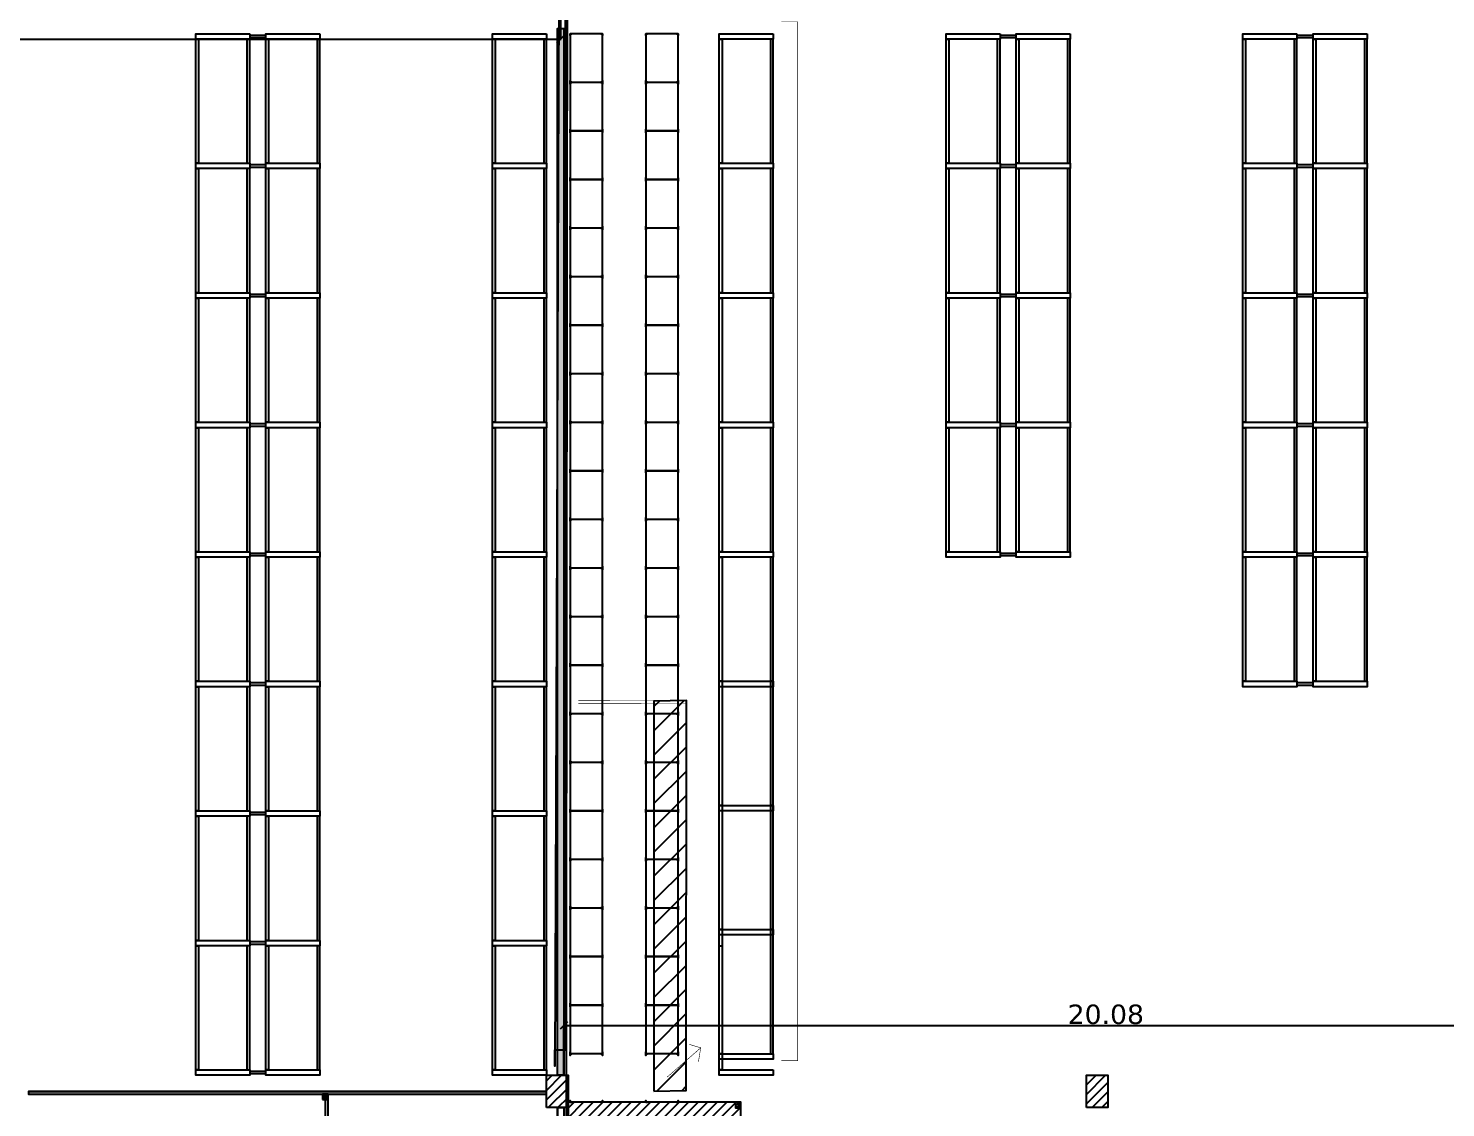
# Model space of a CAD drawing. Header units: millimetres. Extents: x 403 to 619, y 594 to 709.
# Drawn here: x 462.98 to 489.23, y 614.62 to 634.62 of the extents above; entities that cross this region are included whole.
import ezdxf

# ---------------------------------------------------------------- set-up
doc = ezdxf.new("R2010")
doc.units = ezdxf.units.MM
for name, color, linetype in [('BASTIDOR', 5, 'Continuous'), ('COTAS', 6, 'Continuous'), ('Hatch ANMAT', 252, 'Continuous'), ('LARGUERO', 30, 'Continuous'), ('Parantes', 1, 'Continuous'), ('Parantes alambrado', 3, 'Continuous'), ('Rotulo', 5, 'Continuous'), ('Texto ANMAT', 141, 'Continuous'), ('UB', 1, 'Continuous'), ('VISTAS', 7, 'Continuous')]:
    doc.layers.add(name, color=color, linetype=linetype)
doc.layers.add('Muros', color=1, linetype='Continuous', lineweight=25)
doc.styles.add('ARIAL', font='verdana.ttf')
doc.dimstyles.new('200', dxfattribs={"dimscale": 0.2, "dimtxt": 1.8, "dimasz": 0.7, "dimexe": 0, "dimexo": 0.1, "dimgap": 0.08, "dimtad": 1, "dimzin": 5, "dimdsep": 46, "dimtxsty": 'ARIAL', "dimblk": 'OBLIQUE', "dimcen": -0.2, "dimdle": 0.05, "dimclrd": 1, "dimclre": 252, "dimclrt": 1, "dimadec": 3, "dimazin": 0, "dimtfac": 1, "dimtix": 1, "dimtmove": 2, "dimatfit": 3, "dimldrblk": 'NONE', "dimfxl": 0, "dimtolj": 1, "dimtzin": 5, "dimlwd": -1, "dimarcsym": 0})

# ---------------------------------------------------------------- blocks, each defined once
blk = doc.blocks.new('A$C3E6B7836')
h = blk.add_hatch()
h.set_pattern_fill('ANSI31', color=256, style=0)
h.set_pattern_definition([(45, (-13.37838, -34.88476), (-0.08838835, 0.08838835), [])])
h.paths.add_polyline_path([(-0.2, -0.3), (-0.2, 0.3), (0.2, 0.3), (0.2, -0.3)])
blk.add_lwpolyline([(-0.2, -0.3), (-0.2, 0.3), (0.2, 0.3), (0.2, -0.3), (-0.2, -0.3)])
blk = doc.blocks.new('A$C03681B39')
at = {"layer": 'Parantes'}
h = blk.add_hatch(dxfattribs=at)
h.set_pattern_fill('ANSI31', color=256, style=0)
h.set_pattern_definition([(45, (-954.46899, -298.59024), (-0.088388348, 0.088388348), [])])
h.paths.add_polyline_path([(1.75, -3.199964), (0, -3.2), (0, 0), (1.75, 0), (1.75, -2.2)])
at = {"layer": 'VISTAS'}
h = blk.add_hatch(dxfattribs=at)
h.set_pattern_fill('ANSI31', color=1, scale=0.25, style=0)
h.set_pattern_definition([(45, (-951.96899, -299.590128), (-0.0220970869, 0.0220970869), [])])
edge = h.paths.add_edge_path()
edge.add_line((2.5, -1.09993), (2.5, -0.99993))
edge.add_line((2.5, -0.99993), (2.6, -0.99993))
edge.add_line((2.6, -0.99993), (2.6, -1.09993))
edge.add_line((2.6, -1.09993), (2.497312, -1.09993))
h = blk.add_hatch(dxfattribs=at)
h.set_pattern_fill('ANSI31', color=1, scale=0.25, style=0)
h.set_pattern_definition([(45, (-950.82168, -299.590128), (-0.0220970869, 0.0220970869), [])])
edge = h.paths.add_edge_path()
edge.add_line((3.647312, -1.09993), (3.647312, -0.99993))
edge.add_line((3.647312, -0.99993), (3.747312, -0.99993))
edge.add_line((3.747312, -0.99993), (3.747312, -1.09993))
edge.add_line((3.747312, -1.09993), (3.644624, -1.09993))
h = blk.add_hatch(dxfattribs=at)
h.set_pattern_fill('ANSI31', color=1, scale=0.25, style=0)
h.set_pattern_definition([(45, (-951.96899, -300.69009), (-0.0220970869, 0.0220970869), [])])
edge = h.paths.add_edge_path()
edge.add_line((2.5, -2.199894), (2.5, -2.099894))
edge.add_line((2.5, -2.099894), (2.6, -2.099894))
edge.add_line((2.6, -2.099894), (2.6, -2.199894))
edge.add_line((2.6, -2.199894), (2.497312, -2.199894))
h = blk.add_hatch(dxfattribs=at)
h.set_pattern_fill('ANSI31', color=1, scale=0.25, style=0)
h.set_pattern_definition([(45, (-950.82168, -300.69009), (-0.0220970869, 0.0220970869), [])])
edge = h.paths.add_edge_path()
edge.add_line((3.647312, -2.199894), (3.647312, -2.099894))
edge.add_line((3.647312, -2.099894), (3.747312, -2.099894))
edge.add_line((3.747312, -2.099894), (3.747312, -2.199894))
edge.add_line((3.747312, -2.199894), (3.644624, -2.199894))
h = blk.add_hatch(dxfattribs=at)
h.set_pattern_fill('ANSI31', color=1, scale=0.25, style=0)
h.set_pattern_definition([(45, (-954.466303, -301.690198), (-0.0220970869, 0.0220970869), [])])
edge = h.paths.add_edge_path()
edge.add_line((0.002688, -3.2), (0.002688, -3.1))
edge.add_line((0.002688, -3.1), (0.102688, -3.1))
edge.add_line((0.102688, -3.1), (0.102688, -3.2))
edge.add_line((0.102688, -3.2), (0, -3.2))
h = blk.add_hatch(dxfattribs=at)
h.set_pattern_fill('ANSI31', color=1, scale=0.25, style=0)
h.set_pattern_definition([(45, (-952.81899, -301.690162), (-0.0220970869, 0.0220970869), [])])
edge = h.paths.add_edge_path()
edge.add_line((1.65, -3.199964), (1.65, -3.099964))
edge.add_line((1.65, -3.099964), (1.75, -3.099964))
edge.add_line((1.75, -3.099964), (1.75, -3.199964))
edge.add_line((1.75, -3.199964), (1.647312, -3.199964))
at = {"layer": 'Parantes'}
blk.add_lwpolyline([(1.75, -3.199964), (0, -3.2), (0, 0), (1.75, 0), (1.75, -2.2), (1.75, -2.2), (1.75, -3.199964)], dxfattribs=at)
at = {"layer": 'Parantes', "color": 2}
for points in [[(3.75, -0.99993), (4.75, -0.99993), (4.75, 0.00007), (3.75, 0.00007), (3.75, -0.049966)], [(3.75, -0.94993), (3.75, -0.99993)], [(4.7, -2.19993), (4.75, -2.19993), (4.75, -0.99993), (3.75, -0.99993), (3.75, -2.19993)], [(3.75, -3.19993), (4.75, -3.19993), (4.75, -2.19993), (4.7, -2.19993)], [(3.75, -2.19993), (3.8, -2.19993)], [(3.8, -2.19993), (3.75, -2.19993), (3.75, -3.19993)]]:
    blk.add_lwpolyline(points, dxfattribs=at)
at = {"layer": 'Parantes', "color": 1}
for points in [[(2.5, -1.09993), (2.5, -0.99993), (2.6, -0.99993), (2.6, -1.09993), (2.497312, -1.09993), (2.497312, -1.09993)], [(3.647312, -1.09993), (3.647312, -0.99993), (3.747312, -0.99993), (3.747312, -1.09993), (3.644624, -1.09993), (3.644624, -1.09993)], [(2.5, -2.199894), (2.5, -2.099894), (2.6, -2.099894), (2.6, -2.199894), (2.497312, -2.199894), (2.497312, -2.199894)], [(3.647312, -2.199894), (3.647312, -2.099894), (3.747312, -2.099894), (3.747312, -2.199894), (3.644624, -2.199894), (3.644624, -2.199894)], [(0.002688, -3.2), (0.002688, -3.1), (0.102688, -3.1), (0.102688, -3.2), (0, -3.2), (0, -3.2)], [(1.652688, -3.199964), (1.652688, -3.099964), (1.752688, -3.099964), (1.752688, -3.199964), (1.65, -3.199964), (1.65, -3.199964)]]:
    blk.add_lwpolyline(points, dxfattribs=at)
at = {"layer": 'VISTAS', "color": 2}
for points in [[(1.752688, -3.199964), (4.75, -3.199894), (4.75, 0.000036), (1.75, 0.00007), (1.75, -0.049966), (4.7, -0.049966), (4.7, -3.149966), (2.5, -3.149966), (2.5, -3.199964)], [(1.75, 0.00007), (1.75, -0.99993), (2, -0.99993), (2, 0.00007), (1.75, 0.00007)], [(2, 0.00007), (2, -0.99993), (2.25, -0.99993), (2.25, 0.00007), (2, 0.00007)], [(2.25, 0.00007), (2.25, -0.99993), (2.5, -0.99993), (2.5, 0.00007), (2.25, 0.00007)], [(2.5, 0.00007), (2.5, -0.99993), (2.75, -0.99993), (2.75, 0.00007), (2.5, 0.00007)], [(2.75, 0.00007), (2.75, -0.99993), (3, -0.99993), (3, 0.00007), (2.75, 0.00007)], [(3, 0.00007), (3, -0.99993), (3.25, -0.99993), (3.25, 0.00007), (3, 0.00007)], [(3.25, 0.00007), (3.25, -0.99993), (3.5, -0.99993), (3.5, 0.00007), (3.25, 0.00007)], [(2.5, -2.199894), (3.75, -2.19993), (3.75, -0.99993), (1.75, -0.99993), (1.75, -0.94993), (3.8, -0.94993), (3.8, -2.24993), (2.5, -2.249821), (2.5, -2.2)], [(3.8, -1.24993), (4.7, -1.24993), (4.7, -0.99993), (3.8, -0.99993), (3.8, -1.24993)], [(3.8, -1.49993), (4.7, -1.49993), (4.7, -1.24993), (3.8, -1.24993), (3.8, -1.49993)], [(3.8, -1.74993), (4.7, -1.74993), (4.7, -1.49993), (3.8, -1.49993), (3.8, -1.74993)], [(3.8, -1.99993), (4.7, -1.99993), (4.7, -1.74993), (3.8, -1.74993), (3.8, -1.99993)], [(2.5, -2.19993), (2.5, -3.19993), (2.75, -3.19993), (2.75, -2.19993), (2.5, -2.19993)], [(2.75, -2.19993), (2.75, -3.19993), (3, -3.19993), (3, -2.19993), (2.75, -2.19993)], [(3, -2.19993), (3, -3.19993), (3.25, -3.19993), (3.25, -2.19993), (3, -2.19993)], [(3.25, -2.19993), (3.25, -3.19993), (3.5, -3.19993), (3.5, -2.19993), (3.25, -2.19993)], [(3.5, -2.19993), (3.5, -3.19993), (3.75, -3.19993), (3.75, -2.19993), (3.5, -2.19993)]]:
    blk.add_lwpolyline(points, dxfattribs=at)
at = {"layer": 'VISTAS', "color": 1}
for points in [[(2.5, -2.69993), (2.5, -2.69993), (4.25, -2.699959), (4.25, -0.499959), (2.9, -0.499959)], [(2.9, -0.499959), (3.13, -0.299966)], [(2.9, -0.499959), (3.13, -0.69993)], [(3.13, -0.69993), (3.13, -0.299966)]]:
    blk.add_lwpolyline(points, dxfattribs=at)
at = {"layer": 'VISTAS'}
for points in [[(2.6, -2.099894), (2.6, -1.09993), (3.644624, -1.09993), (3.647312, -2.099894), (2.6, -2.099894)], [(2.6, -2.099894), (3.644624, -1.09993)], [(2.6, -1.09993), (3.647312, -2.099894)]]:
    blk.add_lwpolyline(points, dxfattribs=at)
blk = doc.blocks.new('A$C158D03BC')
at = {"layer": 'Parantes'}
for points in [[(0, 0.9), (0.0335, 0.9), (0.0335, 0.898), (0.002, 0.898), (0.002, 0.8675), (0, 0.8675), (0, 0.9)], [(0.6, 0.9), (0.6, 0.8665), (0.598, 0.8665), (0.598, 0.898), (0.5675, 0.898), (0.5675, 0.9), (0.6, 0.9)], [(0, 0), (0.0335, 0), (0.0335, 0.002), (0.002, 0.002), (0.002, 0.0325), (0, 0.0325), (0, 0)], [(0.6, 0), (0.6, 0.0335), (0.598, 0.0335), (0.598, 0.002), (0.5675, 0.002), (0.5675, 0), (0.6, 0)]]:
    blk.add_lwpolyline(points, dxfattribs=at)
blk = doc.blocks.new('_OBLIQUE')
at = {"color": 0, "linetype": 'ByBlock', "ltscale": 0.05}
blk.add_line((-0.5, -0.5), (0.5, 0.5), dxfattribs=at)
blk = doc.blocks.new('*D44')
at = {"layer": 'COTAS', "color": 1}
blk.add_line((472.886214, 616.143364), (492.986214, 616.143364), dxfattribs=at)
at = {"layer": 'COTAS', "color": 252, "lineweight": -2}
for p, q in [((472.896214, 615.240915), (472.896214, 616.143364)), ((492.976214, 615.240915), (492.976214, 616.143364))]:
    blk.add_line(p, q, dxfattribs=at)
at = {"layer": 'Defpoints', "color": 0}
for p in [(492.976214, 616.143364), (472.896214, 615.220915), (492.976214, 615.220915)]:
    blk.add_point(p, dxfattribs=at)
at = {"layer": 'COTAS', "color": 1, "xscale": 0.14, "yscale": 0.14, "zscale": 0.14, "rotation": 180}
blk.add_blockref('_OBLIQUE', (472.896214, 616.143364), dxfattribs=at)
at = {"layer": 'COTAS', "color": 1, "xscale": 0.14, "yscale": 0.14, "zscale": 0.14}
blk.add_blockref('_OBLIQUE', (492.976214, 616.143364), dxfattribs=at)
at = {"layer": 'COTAS', "color": 1, "insert": (482.936214, 616.347644), "char_height": 0.36, "attachment_point": 5, "style": 'ARIAL'}
blk.add_mtext('\\A1;20.08', dxfattribs=at)
blk = doc.blocks.new('_None')
blk = doc.blocks.new('*D87')
at = {"layer": 'COTAS', "color": 252, "lineweight": -2}
for p, q in [((445.256214, 635.903464), (445.256214, 634.422977)), ((472.836214, 635.463464), (472.836214, 634.422977))]:
    blk.add_line(p, q, dxfattribs=at)
at = {"layer": 'COTAS', "color": 1}
blk.add_line((445.246214, 634.422977), (472.846214, 634.422977), dxfattribs=at)
at = {"layer": 'Defpoints', "color": 0}
for p in [(445.256214, 635.923464), (472.836214, 635.483464), (472.836214, 634.422977)]:
    blk.add_point(p, dxfattribs=at)
at = {"layer": 'COTAS', "color": 1, "xscale": 0.14, "yscale": 0.14, "zscale": 0.14, "rotation": 180}
blk.add_blockref('_OBLIQUE', (445.256214, 634.422977), dxfattribs=at)
at = {"layer": 'COTAS', "color": 1, "xscale": 0.14, "yscale": 0.14, "zscale": 0.14}
blk.add_blockref('_OBLIQUE', (472.836214, 634.422977), dxfattribs=at)
at = {"layer": 'COTAS', "color": 1, "insert": (458.594223, 634.190968), "char_height": 0.36, "attachment_point": 5, "style": 'ARIAL'}
blk.add_mtext('\\A1;27.58', dxfattribs=at)

msp = doc.modelspace()

# ---------------------------------------------------------------- hatches: boundary and pattern name
msp.add_hatch(color=256).paths.add_polyline_path([(472.576214, 614.920915), (462.976214, 614.920915), (462.976214, 614.870915), (472.576214, 614.870915)])
at = {"layer": 'Hatch ANMAT'}
h = msp.add_hatch(dxfattribs=at)
h.set_pattern_fill('LINE', color=256, scale=0.1, angle=45)
h.set_pattern_definition([(45, (-5424.9222, -2219.6583), (-0.224506403, 0.224506403), [])])
h.paths.add_polyline_path([(474.562585, 614.928923), (475.164375, 614.940915), (475.167954, 622.164898), (474.566164, 622.152907)])
at = {"layer": 'Muros'}
msp.add_hatch(color=256, dxfattribs=at).paths.add_polyline_path([(472.776214, 615.220915), (472.776214, 634.620915), (472.896214, 634.620915), (472.896214, 615.220915)])
at = {"layer": 'Rotulo'}
h = msp.add_hatch(color=252, dxfattribs=at)
h.dxf.hatch_style = 1
h.paths.add_polyline_path([(468.427379, 614.770915), (468.527379, 614.770915), (468.527379, 614.870915), (468.427379, 614.870915)])

# ---------------------------------------------------------------- linework, layer by layer
for p, q in [((462.976214, 614.920915), (472.576214, 614.920915)), ((462.976214, 614.870915), (472.576214, 614.870915))]:
    msp.add_line(p, q)
msp.add_lwpolyline([(472.576214, 614.920915), (462.976214, 614.920915), (462.976214, 614.870915), (472.576214, 614.870915)], close=True)
at = {"layer": 'BASTIDOR'}
for points in [[(467.076214, 634.520915), (467.076214, 634.420915), (466.076214, 634.420915), (466.076214, 634.520915)], [(468.376214, 634.520915), (468.376214, 634.420915), (467.376214, 634.420915), (467.376214, 634.520915)], [(472.576214, 634.520915), (472.576214, 634.420915), (471.576214, 634.420915), (471.576214, 634.520915)], [(476.776214, 634.520915), (476.776214, 634.420915), (475.776214, 634.420915), (475.776214, 634.520915)], [(480.976214, 634.520915), (480.976214, 634.420915), (479.976214, 634.420915), (479.976214, 634.520915)], [(482.276214, 634.520915), (482.276214, 634.420915), (481.276214, 634.420915), (481.276214, 634.520915)], [(486.476214, 634.520915), (486.476214, 634.420915), (485.476214, 634.420915), (485.476214, 634.520915)], [(487.776214, 634.520915), (487.776214, 634.420915), (486.776214, 634.420915), (486.776214, 634.520915)], [(467.076214, 632.120915), (467.076214, 632.020915), (466.076214, 632.020915), (466.076214, 632.120915)], [(468.376214, 632.120915), (468.376214, 632.020915), (467.376214, 632.020915), (467.376214, 632.120915)], [(472.576214, 632.120915), (472.576214, 632.020915), (471.576214, 632.020915), (471.576214, 632.120915)], [(476.776214, 632.120915), (476.776214, 632.020915), (475.776214, 632.020915), (475.776214, 632.120915)], [(480.976214, 632.120915), (480.976214, 632.020915), (479.976214, 632.020915), (479.976214, 632.120915)], [(482.276214, 632.120915), (482.276214, 632.020915), (481.276214, 632.020915), (481.276214, 632.120915)], [(486.476214, 632.120915), (486.476214, 632.020915), (485.476214, 632.020915), (485.476214, 632.120915)], [(487.776214, 632.120915), (487.776214, 632.020915), (486.776214, 632.020915), (486.776214, 632.120915)], [(467.076214, 629.720915), (467.076214, 629.620915), (466.076214, 629.620915), (466.076214, 629.720915)], [(468.376214, 629.720915), (468.376214, 629.620915), (467.376214, 629.620915), (467.376214, 629.720915)], [(472.576214, 629.720915), (472.576214, 629.620915), (471.576214, 629.620915), (471.576214, 629.720915)], [(476.776214, 629.720915), (476.776214, 629.620915), (475.776214, 629.620915), (475.776214, 629.720915)], [(480.976214, 629.720915), (480.976214, 629.620915), (479.976214, 629.620915), (479.976214, 629.720915)], [(482.276214, 629.720915), (482.276214, 629.620915), (481.276214, 629.620915), (481.276214, 629.720915)], [(486.476214, 629.720915), (486.476214, 629.620915), (485.476214, 629.620915), (485.476214, 629.720915)], [(487.776214, 629.720915), (487.776214, 629.620915), (486.776214, 629.620915), (486.776214, 629.720915)], [(467.076214, 627.320915), (467.076214, 627.220915), (466.076214, 627.220915), (466.076214, 627.320915)], [(468.376214, 627.320915), (468.376214, 627.220915), (467.376214, 627.220915), (467.376214, 627.320915)], [(472.576214, 627.320915), (472.576214, 627.220915), (471.576214, 627.220915), (471.576214, 627.320915)], [(476.776214, 627.320915), (476.776214, 627.220915), (475.776214, 627.220915), (475.776214, 627.320915)], [(480.976214, 627.320915), (480.976214, 627.220915), (479.976214, 627.220915), (479.976214, 627.320915)], [(482.276214, 627.320915), (482.276214, 627.220915), (481.276214, 627.220915), (481.276214, 627.320915)], [(486.476214, 627.320915), (486.476214, 627.220915), (485.476214, 627.220915), (485.476214, 627.320915)], [(487.776214, 627.320915), (487.776214, 627.220915), (486.776214, 627.220915), (486.776214, 627.320915)], [(467.076214, 624.920915), (467.076214, 624.820915), (466.076214, 624.820915), (466.076214, 624.920915)], [(468.376214, 624.920915), (468.376214, 624.820915), (467.376214, 624.820915), (467.376214, 624.920915)], [(472.576214, 624.920915), (472.576214, 624.820915), (471.576214, 624.820915), (471.576214, 624.920915)], [(476.776214, 624.920915), (476.776214, 624.820915), (475.776214, 624.820915), (475.776214, 624.920915)], [(480.976214, 624.920915), (480.976214, 624.820915), (479.976214, 624.820915), (479.976214, 624.920915)], [(482.276214, 624.920915), (482.276214, 624.820915), (481.276214, 624.820915), (481.276214, 624.920915)], [(486.476214, 624.920915), (486.476214, 624.820915), (485.476214, 624.820915), (485.476214, 624.920915)], [(487.776214, 624.920915), (487.776214, 624.820915), (486.776214, 624.820915), (486.776214, 624.920915)], [(467.076214, 622.520915), (467.076214, 622.420915), (466.076214, 622.420915), (466.076214, 622.520915)], [(468.376214, 622.520915), (468.376214, 622.420915), (467.376214, 622.420915), (467.376214, 622.520915)], [(472.576214, 622.520915), (472.576214, 622.420915), (471.576214, 622.420915), (471.576214, 622.520915)], [(476.776214, 622.520915), (476.776214, 622.420915), (475.776214, 622.420915), (475.776214, 622.520915)], [(476.776214, 622.520915), (476.776214, 622.420915), (475.776214, 622.420915), (475.776214, 622.520915)], [(486.476214, 622.520915), (486.476214, 622.420915), (485.476214, 622.420915), (485.476214, 622.520915)], [(487.776214, 622.520915), (487.776214, 622.420915), (486.776214, 622.420915), (486.776214, 622.520915)], [(476.776214, 620.220915), (476.776214, 620.120915), (475.776214, 620.120915), (475.776214, 620.220915)], [(467.076214, 620.120915), (467.076214, 620.020915), (466.076214, 620.020915), (466.076214, 620.120915)], [(468.376214, 620.120915), (468.376214, 620.020915), (467.376214, 620.020915), (467.376214, 620.120915)], [(472.576214, 620.120915), (472.576214, 620.020915), (471.576214, 620.020915), (471.576214, 620.120915)], [(476.776214, 617.920915), (476.776214, 617.820915), (475.776214, 617.820915), (475.776214, 617.920915)], [(467.076214, 617.720915), (467.076214, 617.620915), (466.076214, 617.620915), (466.076214, 617.720915)], [(468.376214, 617.720915), (468.376214, 617.620915), (467.376214, 617.620915), (467.376214, 617.720915)], [(472.576214, 617.720915), (472.576214, 617.620915), (471.576214, 617.620915), (471.576214, 617.720915)], [(476.776214, 615.620915), (476.776214, 615.520915), (475.776214, 615.520915), (475.776214, 615.620915)], [(467.076214, 615.320915), (467.076214, 615.220915), (466.076214, 615.220915), (466.076214, 615.320915)], [(468.376214, 615.320915), (468.376214, 615.220915), (467.376214, 615.220915), (467.376214, 615.320915)], [(472.576214, 615.320915), (472.576214, 615.220915), (471.576214, 615.220915), (471.576214, 615.320915)], [(476.776214, 615.320915), (476.776214, 615.220915), (475.776214, 615.220915), (475.776214, 615.320915)]]:
    msp.add_lwpolyline(points, close=True, dxfattribs=at)
at = {"layer": 'Hatch ANMAT'}
msp.add_lwpolyline([(472.974977, 655.220915), (472.926214, 604.640915), (419.426214, 604.640915), (419.426214, 636.871772), (441.714009, 649.349831), (445.177055, 651.044635), (445.325688, 651.093718), (472.986214, 666.877589), (472.986214, 666.877589), (472.986214, 666.877589)], dxfattribs=at)
at = {"layer": 'Hatch ANMAT', "ltscale": 0.01}
msp.add_lwpolyline([(472.892464, 658.160915), (472.726214, 615.389984), (472.726214, 615.389984), (472.726214, 615.689984), (472.926214, 615.689984), (472.926214, 658.160915)], dxfattribs=at)
at = {"layer": 'Hatch ANMAT'}
msp.add_lwpolyline([(474.562585, 614.928923), (475.164375, 614.940915), (475.167954, 622.164898), (474.566164, 622.152907)], close=True, dxfattribs=at)
at = {"layer": 'LARGUERO'}
for points in [[(466.126214, 634.420915), (466.126214, 632.120915), (466.076214, 632.120915), (466.076214, 634.420915)], [(467.026214, 634.420915), (467.026214, 632.120915), (467.076214, 632.120915), (467.076214, 634.420915)], [(467.426214, 634.420915), (467.426214, 632.120915), (467.376214, 632.120915), (467.376214, 634.420915)], [(468.326214, 634.420915), (468.326214, 632.120915), (468.376214, 632.120915), (468.376214, 634.420915)], [(471.626214, 634.420915), (471.626214, 632.120915), (471.576214, 632.120915), (471.576214, 634.420915)], [(472.526214, 634.420915), (472.526214, 632.120915), (472.576214, 632.120915), (472.576214, 634.420915)], [(475.826214, 634.420915), (475.826214, 632.120915), (475.776214, 632.120915), (475.776214, 634.420915)], [(476.726214, 634.420915), (476.726214, 632.120915), (476.776214, 632.120915), (476.776214, 634.420915)], [(480.026214, 634.420915), (480.026214, 632.120915), (479.976214, 632.120915), (479.976214, 634.420915)], [(480.926214, 634.420915), (480.926214, 632.120915), (480.976214, 632.120915), (480.976214, 634.420915)], [(481.326214, 634.420915), (481.326214, 632.120915), (481.276214, 632.120915), (481.276214, 634.420915)], [(482.226214, 634.420915), (482.226214, 632.120915), (482.276214, 632.120915), (482.276214, 634.420915)], [(485.526214, 634.420915), (485.526214, 632.120915), (485.476214, 632.120915), (485.476214, 634.420915)], [(486.426214, 634.420915), (486.426214, 632.120915), (486.476214, 632.120915), (486.476214, 634.420915)], [(486.826214, 634.420915), (486.826214, 632.120915), (486.776214, 632.120915), (486.776214, 634.420915)], [(487.726214, 634.420915), (487.726214, 632.120915), (487.776214, 632.120915), (487.776214, 634.420915)], [(466.126214, 632.020915), (466.126214, 629.720915), (466.076214, 629.720915), (466.076214, 632.020915)], [(467.026214, 632.020915), (467.026214, 629.720915), (467.076214, 629.720915), (467.076214, 632.020915)], [(467.426214, 632.020915), (467.426214, 629.720915), (467.376214, 629.720915), (467.376214, 632.020915)], [(468.326214, 632.020915), (468.326214, 629.720915), (468.376214, 629.720915), (468.376214, 632.020915)], [(471.626214, 632.020915), (471.626214, 629.720915), (471.576214, 629.720915), (471.576214, 632.020915)], [(472.526214, 632.020915), (472.526214, 629.720915), (472.576214, 629.720915), (472.576214, 632.020915)], [(475.826214, 632.020915), (475.826214, 629.720915), (475.776214, 629.720915), (475.776214, 632.020915)], [(476.726214, 632.020915), (476.726214, 629.720915), (476.776214, 629.720915), (476.776214, 632.020915)], [(480.026214, 632.020915), (480.026214, 629.720915), (479.976214, 629.720915), (479.976214, 632.020915)], [(480.926214, 632.020915), (480.926214, 629.720915), (480.976214, 629.720915), (480.976214, 632.020915)], [(481.326214, 632.020915), (481.326214, 629.720915), (481.276214, 629.720915), (481.276214, 632.020915)], [(482.226214, 632.020915), (482.226214, 629.720915), (482.276214, 629.720915), (482.276214, 632.020915)], [(485.526214, 632.020915), (485.526214, 629.720915), (485.476214, 629.720915), (485.476214, 632.020915)], [(486.426214, 632.020915), (486.426214, 629.720915), (486.476214, 629.720915), (486.476214, 632.020915)], [(486.826214, 632.020915), (486.826214, 629.720915), (486.776214, 629.720915), (486.776214, 632.020915)], [(487.726214, 632.020915), (487.726214, 629.720915), (487.776214, 629.720915), (487.776214, 632.020915)], [(466.126214, 629.620915), (466.126214, 627.320915), (466.076214, 627.320915), (466.076214, 629.620915)], [(467.026214, 629.620915), (467.026214, 627.320915), (467.076214, 627.320915), (467.076214, 629.620915)], [(467.426214, 629.620915), (467.426214, 627.320915), (467.376214, 627.320915), (467.376214, 629.620915)], [(468.326214, 629.620915), (468.326214, 627.320915), (468.376214, 627.320915), (468.376214, 629.620915)], [(471.626214, 629.620915), (471.626214, 627.320915), (471.576214, 627.320915), (471.576214, 629.620915)], [(472.526214, 629.620915), (472.526214, 627.320915), (472.576214, 627.320915), (472.576214, 629.620915)], [(475.826214, 629.620915), (475.826214, 627.320915), (475.776214, 627.320915), (475.776214, 629.620915)], [(476.726214, 629.620915), (476.726214, 627.320915), (476.776214, 627.320915), (476.776214, 629.620915)], [(480.026214, 629.620915), (480.026214, 627.320915), (479.976214, 627.320915), (479.976214, 629.620915)], [(480.926214, 629.620915), (480.926214, 627.320915), (480.976214, 627.320915), (480.976214, 629.620915)], [(481.326214, 629.620915), (481.326214, 627.320915), (481.276214, 627.320915), (481.276214, 629.620915)], [(482.226214, 629.620915), (482.226214, 627.320915), (482.276214, 627.320915), (482.276214, 629.620915)], [(485.526214, 629.620915), (485.526214, 627.320915), (485.476214, 627.320915), (485.476214, 629.620915)], [(486.426214, 629.620915), (486.426214, 627.320915), (486.476214, 627.320915), (486.476214, 629.620915)], [(486.826214, 629.620915), (486.826214, 627.320915), (486.776214, 627.320915), (486.776214, 629.620915)], [(487.726214, 629.620915), (487.726214, 627.320915), (487.776214, 627.320915), (487.776214, 629.620915)], [(466.126214, 627.220915), (466.126214, 624.920915), (466.076214, 624.920915), (466.076214, 627.220915)], [(467.026214, 627.220915), (467.026214, 624.920915), (467.076214, 624.920915), (467.076214, 627.220915)], [(467.426214, 627.220915), (467.426214, 624.920915), (467.376214, 624.920915), (467.376214, 627.220915)], [(468.326214, 627.220915), (468.326214, 624.920915), (468.376214, 624.920915), (468.376214, 627.220915)], [(471.626214, 627.220915), (471.626214, 624.920915), (471.576214, 624.920915), (471.576214, 627.220915)], [(472.526214, 627.220915), (472.526214, 624.920915), (472.576214, 624.920915), (472.576214, 627.220915)], [(475.826214, 627.220915), (475.826214, 624.920915), (475.776214, 624.920915), (475.776214, 627.220915)], [(476.726214, 627.220915), (476.726214, 624.920915), (476.776214, 624.920915), (476.776214, 627.220915)], [(480.026214, 627.220915), (480.026214, 624.920915), (479.976214, 624.920915), (479.976214, 627.220915)], [(480.926214, 627.220915), (480.926214, 624.920915), (480.976214, 624.920915), (480.976214, 627.220915)], [(481.326214, 627.220915), (481.326214, 624.920915), (481.276214, 624.920915), (481.276214, 627.220915)], [(482.226214, 627.220915), (482.226214, 624.920915), (482.276214, 624.920915), (482.276214, 627.220915)], [(485.526214, 627.220915), (485.526214, 624.920915), (485.476214, 624.920915), (485.476214, 627.220915)], [(486.426214, 627.220915), (486.426214, 624.920915), (486.476214, 624.920915), (486.476214, 627.220915)], [(486.826214, 627.220915), (486.826214, 624.920915), (486.776214, 624.920915), (486.776214, 627.220915)], [(487.726214, 627.220915), (487.726214, 624.920915), (487.776214, 624.920915), (487.776214, 627.220915)], [(466.126214, 624.820915), (466.126214, 622.520915), (466.076214, 622.520915), (466.076214, 624.820915)], [(467.026214, 624.820915), (467.026214, 622.520915), (467.076214, 622.520915), (467.076214, 624.820915)], [(467.426214, 624.820915), (467.426214, 622.520915), (467.376214, 622.520915), (467.376214, 624.820915)], [(468.326214, 624.820915), (468.326214, 622.520915), (468.376214, 622.520915), (468.376214, 624.820915)], [(471.626214, 624.820915), (471.626214, 622.520915), (471.576214, 622.520915), (471.576214, 624.820915)], [(472.526214, 624.820915), (472.526214, 622.520915), (472.576214, 622.520915), (472.576214, 624.820915)], [(475.826214, 624.820915), (475.826214, 622.520915), (475.776214, 622.520915), (475.776214, 624.820915)], [(476.726214, 624.820915), (476.726214, 622.520915), (476.776214, 622.520915), (476.776214, 624.820915)], [(485.526214, 624.820915), (485.526214, 622.520915), (485.476214, 622.520915), (485.476214, 624.820915)], [(486.426214, 624.820915), (486.426214, 622.520915), (486.476214, 622.520915), (486.476214, 624.820915)], [(486.826214, 624.820915), (486.826214, 622.520915), (486.776214, 622.520915), (486.776214, 624.820915)], [(487.726214, 624.820915), (487.726214, 622.520915), (487.776214, 622.520915), (487.776214, 624.820915)], [(475.826214, 622.520915), (475.826214, 620.220915), (475.776214, 620.220915), (475.776214, 622.520915)], [(476.726214, 622.520915), (476.726214, 620.220915), (476.776214, 620.220915), (476.776214, 622.520915)], [(466.126214, 622.420915), (466.126214, 620.120915), (466.076214, 620.120915), (466.076214, 622.420915)], [(467.026214, 622.420915), (467.026214, 620.120915), (467.076214, 620.120915), (467.076214, 622.420915)], [(467.426214, 622.420915), (467.426214, 620.120915), (467.376214, 620.120915), (467.376214, 622.420915)], [(468.326214, 622.420915), (468.326214, 620.120915), (468.376214, 620.120915), (468.376214, 622.420915)], [(471.626214, 622.420915), (471.626214, 620.120915), (471.576214, 620.120915), (471.576214, 622.420915)], [(472.526214, 622.420915), (472.526214, 620.120915), (472.576214, 620.120915), (472.576214, 622.420915)], [(475.826214, 620.220915), (475.826214, 617.920915), (475.776214, 617.920915), (475.776214, 620.220915)], [(476.726214, 620.220915), (476.726214, 617.920915), (476.776214, 617.920915), (476.776214, 620.220915)], [(466.126214, 620.020915), (466.126214, 617.720915), (466.076214, 617.720915), (466.076214, 620.020915)], [(467.026214, 620.020915), (467.026214, 617.720915), (467.076214, 617.720915), (467.076214, 620.020915)], [(467.426214, 620.020915), (467.426214, 617.720915), (467.376214, 617.720915), (467.376214, 620.020915)], [(468.326214, 620.020915), (468.326214, 617.720915), (468.376214, 617.720915), (468.376214, 620.020915)], [(471.626214, 620.020915), (471.626214, 617.720915), (471.576214, 617.720915), (471.576214, 620.020915)], [(472.526214, 620.020915), (472.526214, 617.720915), (472.576214, 617.720915), (472.576214, 620.020915)], [(475.826214, 617.920915), (475.826214, 615.620915), (475.776214, 615.620915), (475.776214, 617.920915)], [(476.726214, 617.920915), (476.726214, 615.620915), (476.776214, 615.620915), (476.776214, 617.920915)], [(466.126214, 617.620915), (466.126214, 615.320915), (466.076214, 615.320915), (466.076214, 617.620915)], [(467.026214, 617.620915), (467.026214, 615.320915), (467.076214, 615.320915), (467.076214, 617.620915)], [(467.426214, 617.620915), (467.426214, 615.320915), (467.376214, 615.320915), (467.376214, 617.620915)], [(468.326214, 617.620915), (468.326214, 615.320915), (468.376214, 615.320915), (468.376214, 617.620915)], [(471.626214, 617.620915), (471.626214, 615.320915), (471.576214, 615.320915), (471.576214, 617.620915)], [(472.526214, 617.620915), (472.526214, 615.320915), (472.576214, 615.320915), (472.576214, 617.620915)], [(475.826214, 617.620915), (475.826214, 615.320915), (475.776214, 615.320915), (475.776214, 617.620915)]]:
    msp.add_lwpolyline(points, close=True, dxfattribs=at)
at = {"layer": 'LARGUERO', "ltscale": 0.01}
for points in [[(473.612375, 634.518915), (473.016375, 634.518915), (473.016375, 633.622915), (473.612375, 633.622915)], [(475.012375, 634.518915), (474.416375, 634.518915), (474.416375, 633.622915), (475.012375, 633.622915)], [(473.612375, 633.618915), (473.016375, 633.618915), (473.016375, 632.722915), (473.612375, 632.722915)], [(475.012375, 633.618915), (474.416375, 633.618915), (474.416375, 632.722915), (475.012375, 632.722915)], [(473.612375, 632.718915), (473.016375, 632.718915), (473.016375, 631.822915), (473.612375, 631.822915)], [(475.012375, 632.718915), (474.416375, 632.718915), (474.416375, 631.822915), (475.012375, 631.822915)], [(473.612375, 631.818915), (473.016375, 631.818915), (473.016375, 630.922915), (473.612375, 630.922915)], [(475.012375, 631.818915), (474.416375, 631.818915), (474.416375, 630.922915), (475.012375, 630.922915)], [(473.612375, 630.918915), (473.016375, 630.918915), (473.016375, 630.022915), (473.612375, 630.022915)], [(475.012375, 630.918915), (474.416375, 630.918915), (474.416375, 630.022915), (475.012375, 630.022915)], [(473.612375, 630.018915), (473.016375, 630.018915), (473.016375, 629.122915), (473.612375, 629.122915)], [(475.012375, 630.018915), (474.416375, 630.018915), (474.416375, 629.122915), (475.012375, 629.122915)], [(473.612375, 629.118915), (473.016375, 629.118915), (473.016375, 628.222915), (473.612375, 628.222915)], [(475.012375, 629.118915), (474.416375, 629.118915), (474.416375, 628.222915), (475.012375, 628.222915)], [(473.612375, 628.218915), (473.016375, 628.218915), (473.016375, 627.322915), (473.612375, 627.322915)], [(475.012375, 628.218915), (474.416375, 628.218915), (474.416375, 627.322915), (475.012375, 627.322915)], [(473.612375, 627.318915), (473.016375, 627.318915), (473.016375, 626.422915), (473.612375, 626.422915)], [(475.012375, 627.318915), (474.416375, 627.318915), (474.416375, 626.422915), (475.012375, 626.422915)], [(473.612375, 626.418915), (473.016375, 626.418915), (473.016375, 625.522915), (473.612375, 625.522915)], [(475.012375, 626.418915), (474.416375, 626.418915), (474.416375, 625.522915), (475.012375, 625.522915)], [(473.612375, 625.518915), (473.016375, 625.518915), (473.016375, 624.622915), (473.612375, 624.622915)], [(475.012375, 625.518915), (474.416375, 625.518915), (474.416375, 624.622915), (475.012375, 624.622915)], [(473.612375, 624.618915), (473.016375, 624.618915), (473.016375, 623.722915), (473.612375, 623.722915)], [(475.012375, 624.618915), (474.416375, 624.618915), (474.416375, 623.722915), (475.012375, 623.722915)], [(473.612375, 623.718915), (473.016375, 623.718915), (473.016375, 622.822915), (473.612375, 622.822915)], [(475.012375, 623.718915), (474.416375, 623.718915), (474.416375, 622.822915), (475.012375, 622.822915)], [(473.612375, 622.818915), (473.016375, 622.818915), (473.016375, 621.922915), (473.612375, 621.922915)], [(475.012375, 622.818915), (474.416375, 622.818915), (474.416375, 621.922915), (475.012375, 621.922915)], [(473.612375, 621.918915), (473.016375, 621.918915), (473.016375, 621.022915), (473.612375, 621.022915)], [(475.012375, 621.918915), (474.416375, 621.918915), (474.416375, 621.022915), (475.012375, 621.022915)], [(473.612375, 621.018915), (473.016375, 621.018915), (473.016375, 620.122915), (473.612375, 620.122915)], [(475.012375, 621.018915), (474.416375, 621.018915), (474.416375, 620.122915), (475.012375, 620.122915)], [(473.612375, 620.118915), (473.016375, 620.118915), (473.016375, 619.222915), (473.612375, 619.222915)], [(475.012375, 620.118915), (474.416375, 620.118915), (474.416375, 619.222915), (475.012375, 619.222915)], [(473.612375, 619.218915), (473.016375, 619.218915), (473.016375, 618.322915), (473.612375, 618.322915)], [(475.012375, 619.218915), (474.416375, 619.218915), (474.416375, 618.322915), (475.012375, 618.322915)], [(473.612375, 618.318915), (473.016375, 618.318915), (473.016375, 617.422915), (473.612375, 617.422915)], [(475.012375, 618.318915), (474.416375, 618.318915), (474.416375, 617.422915), (475.012375, 617.422915)], [(473.612375, 617.418915), (473.016375, 617.418915), (473.016375, 616.522915), (473.612375, 616.522915)], [(475.012375, 617.418915), (474.416375, 617.418915), (474.416375, 616.522915), (475.012375, 616.522915)], [(473.612375, 616.518915), (473.016375, 616.518915), (473.016375, 615.622915), (473.612375, 615.622915)], [(475.012375, 616.518915), (474.416375, 616.518915), (474.416375, 615.622915), (475.012375, 615.622915)]]:
    msp.add_lwpolyline(points, close=True, dxfattribs=at)
at = {"layer": 'Muros'}
for p, q in [((472.776214, 614.620915), (472.776214, 609.600915)), ((472.896214, 614.620915), (472.896214, 609.600915))]:
    msp.add_line(p, q, dxfattribs=at)
for points in [[(472.776214, 615.220915), (472.776214, 634.620915), (472.896214, 634.620915), (472.896214, 615.220915), (472.776214, 615.220915)], [(472.776214, 608.910915), (472.776214, 614.620915), (472.896214, 614.620915), (472.896214, 608.910915)]]:
    msp.add_lwpolyline(points, dxfattribs=at)
at = {"layer": 'Parantes alambrado'}
msp.add_lwpolyline([(468.427379, 614.770915), (468.527379, 614.770915), (468.527379, 614.870915), (468.427379, 614.870915)], close=True, dxfattribs=at)
msp.add_lwpolyline([(468.477379, 614.770915), (468.477379, 612.34154), (468.527379, 612.34154), (468.527379, 614.770915), (468.477379, 614.770915)], dxfattribs=at)
at = {"layer": 'Texto ANMAT', "ltscale": 0.01, "const_width": 0.01}
for points in [[(476.926214, 634.740915), (477.227742, 634.740915), (477.227742, 615.490915), (476.926214, 615.490915)], [(475.16435, 622.165915), (473.16635, 622.163915)], [(475.1644, 622.115915), (473.1664, 622.113915)], [(474.812517, 615.189156), (475.431704, 615.729296), (475.388143, 615.464525), (475.431704, 615.729296), (475.218399, 615.794749)]]:
    msp.add_lwpolyline(points, dxfattribs=at)
at = {"layer": 'UB'}
for points in [[(467.376214, 634.450915), (467.376214, 634.490915), (467.076214, 634.490915), (467.076214, 634.450915)], [(481.276214, 634.450915), (481.276214, 634.490915), (480.976214, 634.490915), (480.976214, 634.450915)], [(486.776214, 634.450915), (486.776214, 634.490915), (486.476214, 634.490915), (486.476214, 634.450915)], [(467.376214, 632.050915), (467.376214, 632.090915), (467.076214, 632.090915), (467.076214, 632.050915)], [(481.276214, 632.050915), (481.276214, 632.090915), (480.976214, 632.090915), (480.976214, 632.050915)], [(486.776214, 632.050915), (486.776214, 632.090915), (486.476214, 632.090915), (486.476214, 632.050915)], [(467.376214, 629.650915), (467.376214, 629.690915), (467.076214, 629.690915), (467.076214, 629.650915)], [(481.276214, 629.650915), (481.276214, 629.690915), (480.976214, 629.690915), (480.976214, 629.650915)], [(486.776214, 629.650915), (486.776214, 629.690915), (486.476214, 629.690915), (486.476214, 629.650915)], [(467.376214, 627.250915), (467.376214, 627.290915), (467.076214, 627.290915), (467.076214, 627.250915)], [(481.276214, 627.250915), (481.276214, 627.290915), (480.976214, 627.290915), (480.976214, 627.250915)], [(486.776214, 627.250915), (486.776214, 627.290915), (486.476214, 627.290915), (486.476214, 627.250915)], [(467.376214, 624.850915), (467.376214, 624.890915), (467.076214, 624.890915), (467.076214, 624.850915)], [(481.276214, 624.850915), (481.276214, 624.890915), (480.976214, 624.890915), (480.976214, 624.850915)], [(486.776214, 624.850915), (486.776214, 624.890915), (486.476214, 624.890915), (486.476214, 624.850915)], [(467.376214, 622.450915), (467.376214, 622.490915), (467.076214, 622.490915), (467.076214, 622.450915)], [(486.776214, 622.450915), (486.776214, 622.490915), (486.476214, 622.490915), (486.476214, 622.450915)], [(467.376214, 620.050915), (467.376214, 620.090915), (467.076214, 620.090915), (467.076214, 620.050915)], [(467.376214, 617.650915), (467.376214, 617.690915), (467.076214, 617.690915), (467.076214, 617.650915)], [(467.376214, 615.250915), (467.376214, 615.290915), (467.076214, 615.290915), (467.076214, 615.250915)]]:
    msp.add_lwpolyline(points, close=True, dxfattribs=at)

# ---------------------------------------------------------------- block references
at = {"rotation": 180}
for p in [(473.614375, 634.520915), (475.014375, 634.520915), (473.614375, 633.620915), (475.014375, 633.620915), (473.614375, 632.720915), (475.014375, 632.720915), (473.614375, 631.820915), (475.014375, 631.820915), (473.614375, 630.920915), (475.014375, 630.920915), (473.614375, 630.020915), (475.014375, 630.020915), (473.614375, 629.120915), (475.014375, 629.120915), (473.614375, 628.220915), (475.014375, 628.220915), (473.614375, 627.320915), (475.014375, 627.320915), (473.614375, 626.420915), (475.014375, 626.420915), (473.614375, 625.520915), (475.014375, 625.520915), (473.614375, 624.620915), (475.014375, 624.620915), (473.614375, 623.720915), (475.014375, 623.720915), (473.614375, 622.820915), (475.014375, 622.820915), (473.614375, 621.920915), (475.014375, 621.920915), (473.614375, 621.020915), (475.014375, 621.020915), (473.614375, 620.120915), (475.014375, 620.120915), (473.614375, 619.220915), (475.014375, 619.220915), (473.614375, 618.320915), (475.014375, 618.320915), (473.614375, 617.420915), (475.014375, 617.420915), (473.614375, 616.520915), (475.014375, 616.520915), (473.614375, 615.620915), (475.014375, 615.620915)]:
    msp.add_blockref('A$C158D03BC', p, dxfattribs=at)
for p in [(472.776214, 614.920915), (482.776214, 614.920915)]:
    msp.add_blockref('A$C3E6B7836', p)
at = {"color": 1, "xscale": -1, "rotation": 90}
msp.add_blockref('A$C03681B39', (472.976214, 614.720915), dxfattribs=at)

# ---------------------------------------------------------------- dimensions: what is measured, and where the dimension line sits
at = {"layer": 'COTAS'}
dim = msp.add_linear_dim(base=(472.836214, 634.422977), p1=(445.256214, 635.923464), p2=(472.836214, 635.483464), dimstyle='200', dxfattribs=at)
dim.commit()
dim.dimension.update_dxf_attribs({"geometry": '*D87', "text_midpoint": (458.594223, 634.190968), "dimtype": 160})
dim = msp.add_linear_dim(base=(492.976214, 616.143364), p1=(472.896214, 615.220915), p2=(492.976214, 615.220915), dimstyle='200', dxfattribs=at)
dim.commit()
dim.dimension.update_dxf_attribs({"geometry": '*D44', "text_midpoint": (482.936214, 616.347644)})

doc.saveas('drawing.dxf')
